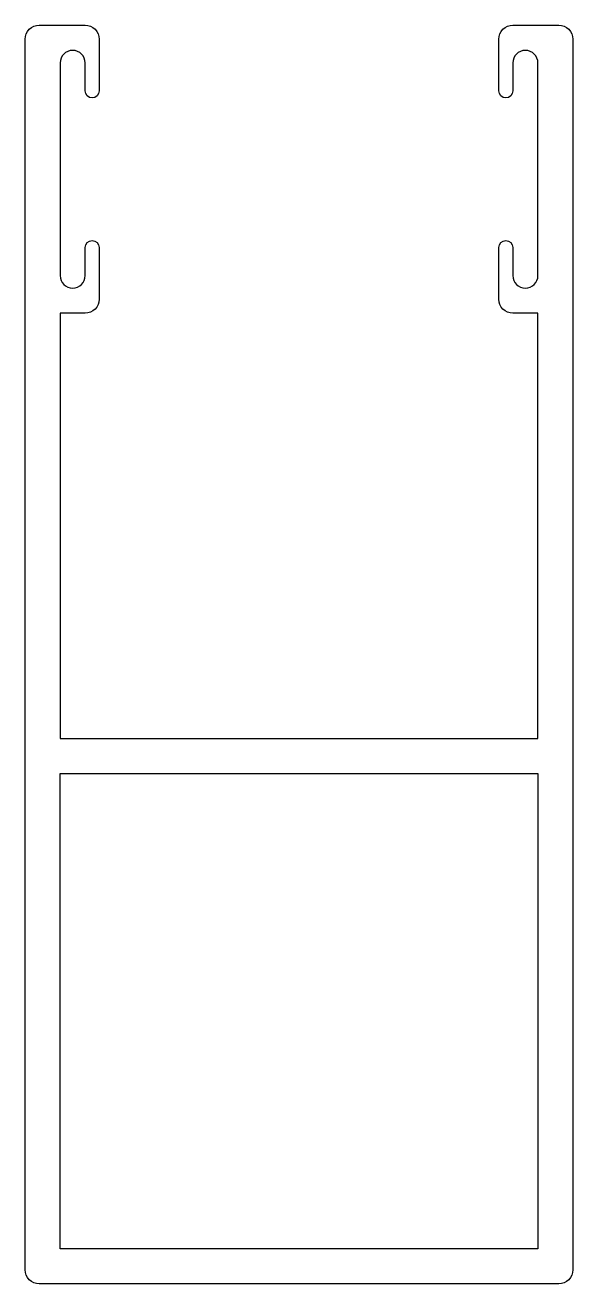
# Model space of a CAD drawing. Extents: x 239.1 to 278.3, y 182.8 to 272.8.
import ezdxf

# ---------------------------------------------------------------- set-up
doc = ezdxf.new("R2010")
doc.units = 0
doc.layers.add('ANA', color=220, linetype='CONTINUOUS')

msp = doc.modelspace()

# ---------------------------------------------------------------- linework, layer by layer
at = {"layer": 'ANA'}
msp.add_lwpolyline([(244.375, 253.232, -0.414214), (243.375, 252.232), (241.575, 252.232), (241.575, 221.832), (275.775, 221.832), (275.775, 252.232), (273.975, 252.232, -0.414214), (272.975, 253.232), (272.975, 256.932, -1), (273.975, 256.932), (273.975, 254.932, 1), (275.775, 254.932), (275.775, 270.132, 1), (273.975, 270.132), (273.975, 268.132, -1), (272.975, 268.132), (272.975, 271.832, -0.414214), (273.975, 272.832), (277.275, 272.832, -0.414214), (278.275, 271.832), (278.275, 183.832, -0.414214), (277.275, 182.832), (240.075, 182.832, -0.414214), (239.075, 183.832), (239.075, 271.832, -0.414214), (240.075, 272.832), (243.375, 272.832, -0.414214), (244.375, 271.832), (244.375, 268.132, -1), (243.375, 268.132), (243.375, 270.132, 1), (241.575, 270.132), (241.575, 254.932, 1), (243.375, 254.932), (243.375, 256.932, -1), (244.375, 256.932)], format="xyb", close=True, dxfattribs=at)
msp.add_lwpolyline([(241.575, 185.332), (241.575, 219.332), (275.775, 219.332), (275.775, 185.332)], close=True, dxfattribs=at)

doc.saveas('drawing.dxf')
